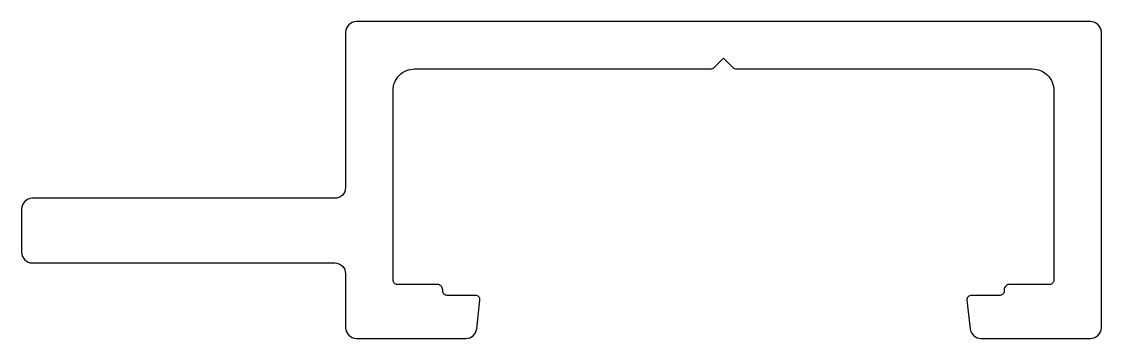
# Model space of a CAD drawing. Extents: x 530.1 to 580.1, y 81.3 to 96.
import ezdxf

# ---------------------------------------------------------------- set-up
doc = ezdxf.new("R2010")
doc.units = 0
doc.layers.get('0').update_dxf_attribs({"linetype": 'CONTINUOUS'})

msp = doc.modelspace()

# ---------------------------------------------------------------- linework, layer by layer
msp.add_lwpolyline([(551.087, 83.321), (549.761, 83.321, -0.414214), (549.561, 83.521), (549.561, 83.571, 0.414214), (549.311, 83.821), (547.461, 83.821, -0.414214), (547.261, 84.021), (547.261, 92.821, -0.414214), (548.261, 93.821), (561.957, 93.821, 0.198912), (562.134, 93.894), (562.561, 94.321), (562.988, 93.894, 0.198912), (563.165, 93.821), (576.861, 93.821, -0.414214), (577.861, 92.821), (577.861, 84.021, -0.414214), (577.661, 83.821), (575.811, 83.821, 0.414214), (575.561, 83.571), (575.561, 83.521, -0.414214), (575.361, 83.321), (574.035, 83.321, 0.447845), (573.836, 83.099), (573.988, 81.765, 0.381363), (574.485, 81.321), (579.561, 81.321, 0.414214), (580.061, 81.821), (580.061, 95.521, 0.414214), (579.561, 96.021), (545.561, 96.021, 0.414214), (545.061, 95.521), (545.061, 88.321, -0.414214), (544.561, 87.821), (530.561, 87.821, 0.414214), (530.061, 87.321), (530.061, 85.321, 0.414214), (530.561, 84.821), (544.561, 84.821, -0.414214), (545.061, 84.321), (545.061, 81.821, 0.414214), (545.561, 81.321), (550.637, 81.321, 0.381363), (551.134, 81.765), (551.286, 83.099, 0.447845)], format="xyb", close=True)

doc.saveas('drawing.dxf')
